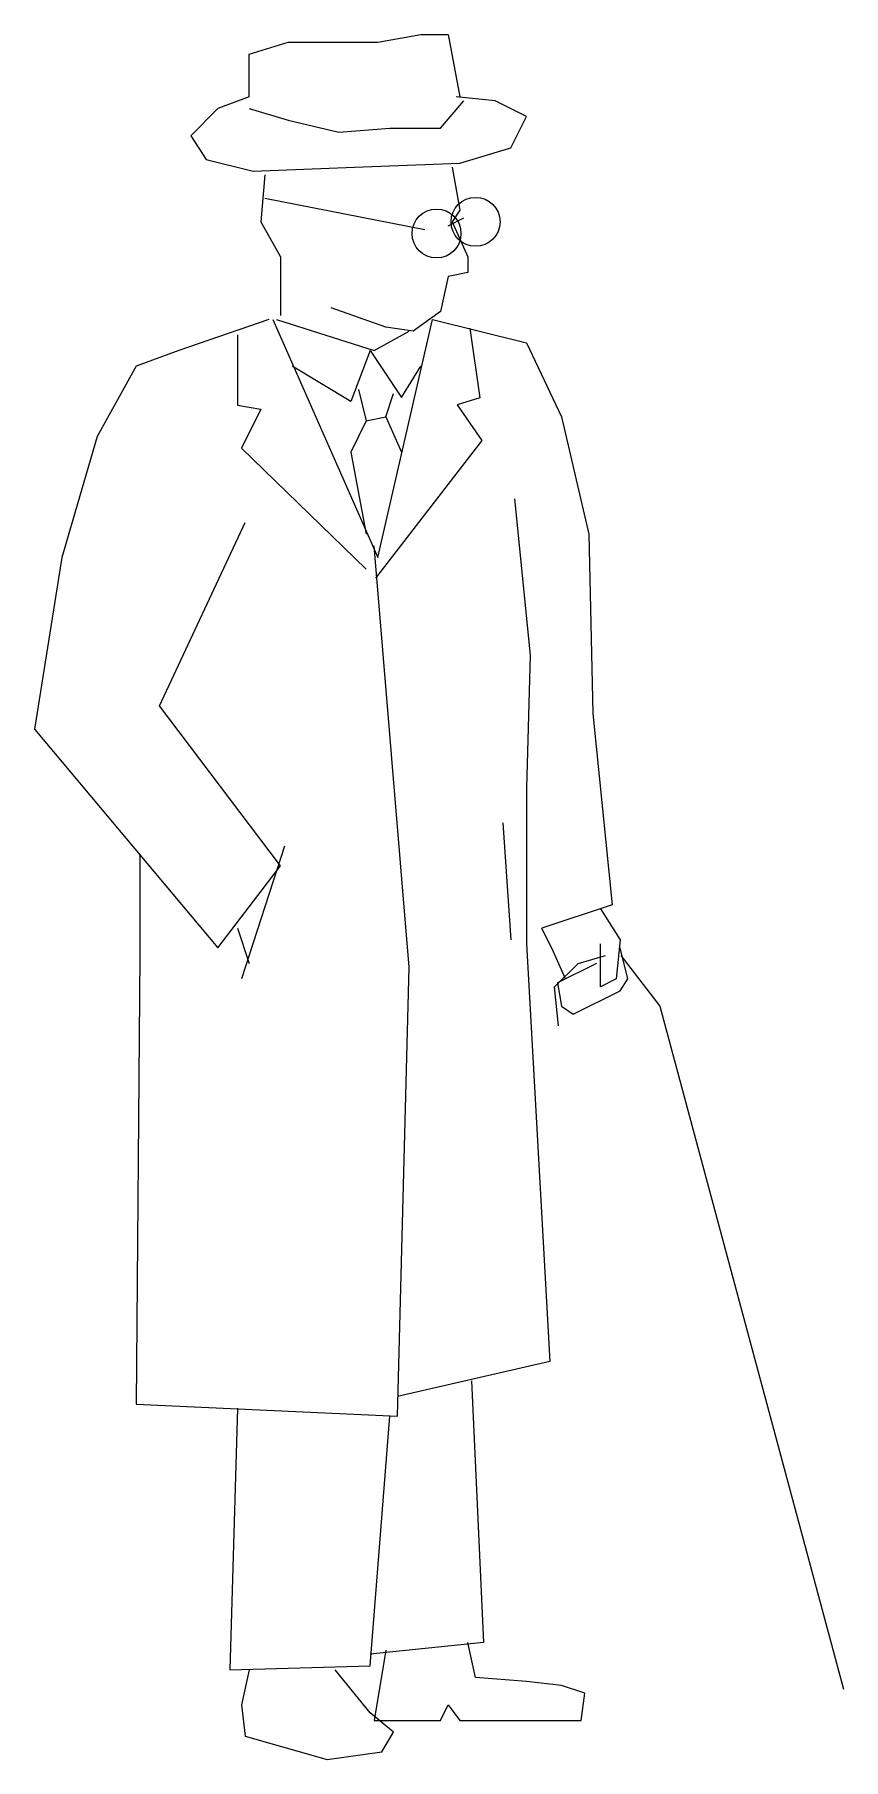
# Model space of a CAD drawing. Extents: x 15441 to 16162, y 15754 to 17292.
import ezdxf

# ---------------------------------------------------------------- set-up
doc = ezdxf.new("R2010")
doc.units = 0
doc.header["$LTSCALE"] = 1270
doc.header["$MEASUREMENT"] = 0
doc.layers.get('0').update_dxf_attribs({"linetype": 'CONTINUOUS'})

msp = doc.modelspace()

# ---------------------------------------------------------------- linework, layer by layer
at = {"linetype": 'CONTINUOUS'}
for p, q in [((15747.4, 17285.3), (15785.7, 17292.2)), ((15785.7, 17292.2), (15810.1, 17292.2)), ((15810.1, 17292.2), (15820.5, 17236.6)), ((15632.6, 17274.8), (15667.4, 17285.3)), ((15632.6, 17236.6), (15632.6, 17274.8)), ((15667.4, 17285.3), (15705.7, 17285.3)), ((15705.7, 17285.3), (15747.4, 17285.3)), ((15632.6, 17236.6), (15604.7, 17226.1)), ((15803.1, 17208.7), (15824, 17233.1)), ((15851.8, 17233.1), (15817, 17236.6)), ((15879.7, 17219.2), (15851.8, 17233.1)), ((15604.7, 17226.1), (15580.4, 17201.8)), ((15632.6, 17226.1), (15667.4, 17215.7)), ((15667.4, 17215.7), (15712.6, 17205.2)), ((15865.7, 17191.3), (15879.7, 17219.2)), ((15580.4, 17201.8), (15594.3, 17180.9)), ((15712.6, 17205.2), (15757.9, 17208.7)), ((15757.9, 17208.7), (15803.1, 17208.7)), ((15820.5, 17177.4), (15865.7, 17191.3)), ((15594.3, 17180.9), (15636.1, 17170.4)), ((15636.1, 17170.4), (15726.5, 17173.9)), ((15646.5, 17167), (15643, 17125.2)), ((15726.5, 17173.9), (15820.5, 17177.4)), ((15813.5, 17173.9), (15820.5, 17135.6)), ((15789.2, 17118.2), (15646.5, 17146.1)), ((15820.5, 17135.6), (15813.5, 17125.2)), ((15643, 17125.2), (15660.4, 17093.9)), ((15810.1, 17121.7), (15824, 17128.7)), ((15813.5, 17125.2), (15827.5, 17093.9)), ((15660.4, 17093.9), (15660.4, 17041.7)), ((15827.5, 17093.9), (15827.5, 17080)), ((15810.1, 17076.5), (15803.1, 17045.2)), ((15827.5, 17080), (15810.1, 17076.5)), ((15754.4, 17031.2), (15705.7, 17048.6)), ((15803.1, 17045.2), (15778.7, 17027.8)), ((15650, 17038.2), (15569.9, 17010.4)), ((15653.5, 17038.2), (15747.4, 16825.9)), ((15656.9, 17038.2), (15743.9, 17010.4)), ((15743.9, 17010.4), (15775.3, 17027.8)), ((15747.4, 16825.9), (15796.1, 17038.2)), ((15778.7, 17027.8), (15754.4, 17031.2)), ((15796.1, 17038.2), (15879.7, 17017.3)), ((15829.2, 17030.4), (15838.1, 16968.4)), ((15622.1, 17024.3), (15622.1, 16961.6)), ((15879.7, 17017.3), (15911, 16951.2)), ((15569.9, 17010.4), (15531.7, 16996.4)), ((15740.5, 17010.4), (15723.1, 16965.1)), ((15740.5, 17010.4), (15768.3, 16968.6)), ((15531.7, 16996.4), (15496.9, 16933.8)), ((15723.1, 16965.1), (15670.9, 16996.4)), ((15768.3, 16968.6), (15785.7, 16996.4)), ((15730, 16975.6), (15737, 16947.7)), ((15754.4, 16951.2), (15761.3, 16972.1)), ((15838.1, 16968.4), (15818, 16962)), ((15622.1, 16961.6), (15643, 16958.2)), ((15643, 16958.2), (15625.6, 16923.4)), ((15737, 16947.7), (15754.4, 16951.2)), ((15754.4, 16951.2), (15768.3, 16919.9)), ((15818, 16962), (15840, 16930.1)), ((15911, 16951.2), (15935.3, 16846.8)), ((15737, 16947.7), (15723.1, 16919.9)), ((15496.9, 16933.8), (15465.5, 16825.9)), ((15625.6, 16923.4), (15737, 16815.5)), ((15723.1, 16919.9), (15737, 16846.8)), ((15840, 16930.1), (15745.2, 16807.5)), ((15869.2, 16878.1), (15883.1, 16738.9)), ((15552.5, 16693.7), (15629.1, 16857.2)), ((15935.3, 16846.8), (15938.8, 16686.7)), ((15775.3, 16460.5), (15743.9, 16836.4)), ((15465.5, 16825.9), (15441.2, 16672.8)), ((15883.1, 16738.9), (15879.7, 16620.6)), ((15660.4, 16551), (15552.5, 16693.7)), ((15938.8, 16686.7), (15956.2, 16516.2)), ((15441.2, 16672.8), (15604.7, 16477.9)), ((15879.7, 16620.6), (15879.7, 16481.4)), ((15858.8, 16589.3), (15865.7, 16484.9)), ((15663.9, 16568.4), (15625.6, 16450.1)), ((15535.1, 16561.4), (15535.1, 16471)), ((15604.7, 16477.9), (15660.4, 16551)), ((15956.2, 16516.2), (15893.6, 16495.3)), ((15945.8, 16512.7), (15963.2, 16484.9)), ((15622.1, 16495.3), (15632.6, 16464)), ((15904, 16474.4), (15893.6, 16495.3)), ((15879.7, 16481.4), (15900.5, 16109)), ((15914.5, 16450.1), (15904, 16474.4)), ((15945.8, 16443.1), (15945.8, 16481.4)), ((15963.2, 16484.9), (15959.7, 16450.1)), ((15970.1, 16450.1), (15963.2, 16477.9)), ((15535.1, 16471), (15531.7, 16070.8)), ((15764.8, 16060.3), (15775.3, 16460.5)), ((15904.9, 16443.1), (15925.8, 16464)), ((15942.3, 16464), (15907.5, 16446.6)), ((15925.8, 16464), (15950.1, 16471)), ((15964, 16471), (15998.8, 16425.7)), ((15908.4, 16408.3), (15904.9, 16443.1)), ((15907.5, 16446.6), (15911, 16425.7)), ((15959.7, 16450.1), (15945.8, 16443.1)), ((15963.2, 16439.6), (15970.1, 16450.1)), ((15921.4, 16418.8), (15963.2, 16439.6)), ((15911, 16425.7), (15921.4, 16418.8)), ((15998.8, 16425.7), (16162.4, 15816.7)), ((15900.5, 16109), (15764.8, 16077.7)), ((15830.9, 16091.6), (15841.4, 15858.5)), ((15531.7, 16070.8), (15764.8, 16060.3)), ((15622.1, 16067.3), (15615.2, 15834.1)), ((15740.5, 15837.6), (15757.9, 16060.3)), ((15841.4, 15858.5), (15740.5, 15848)), ((15834.4, 15827.2), (15827.5, 15858.5)), ((15754.4, 15851.5), (15743.9, 15788.9)), ((15615.2, 15834.1), (15740.5, 15837.6)), ((15632.6, 15834.1), (15625.6, 15802.8)), ((15740.5, 15795.8), (15709.1, 15834.1)), ((15879.7, 15823.7), (15834.4, 15827.2)), ((15911, 15820.2), (15879.7, 15823.7)), ((15931.9, 15813.2), (15911, 15820.2)), ((15928.4, 15788.9), (15931.9, 15813.2)), ((15625.6, 15802.8), (15629.1, 15775)), ((15803.1, 15788.9), (15810.1, 15802.8)), ((15810.1, 15802.8), (15820.5, 15788.9)), ((15761.3, 15778.4), (15740.5, 15795.8)), ((15743.9, 15788.9), (15803.1, 15788.9)), ((15820.5, 15788.9), (15928.4, 15788.9)), ((15629.1, 15775), (15702.2, 15754.1)), ((15750.9, 15761), (15761.3, 15778.4)), ((15702.2, 15754.1), (15750.9, 15761))]:
    msp.add_line(p, q, dxfattribs=at)
for centre in [(15799.6, 17114.8), (15834.4, 17125.2)]:
    msp.add_circle(centre, 21.8, dxfattribs=at)

doc.saveas('drawing.dxf')
